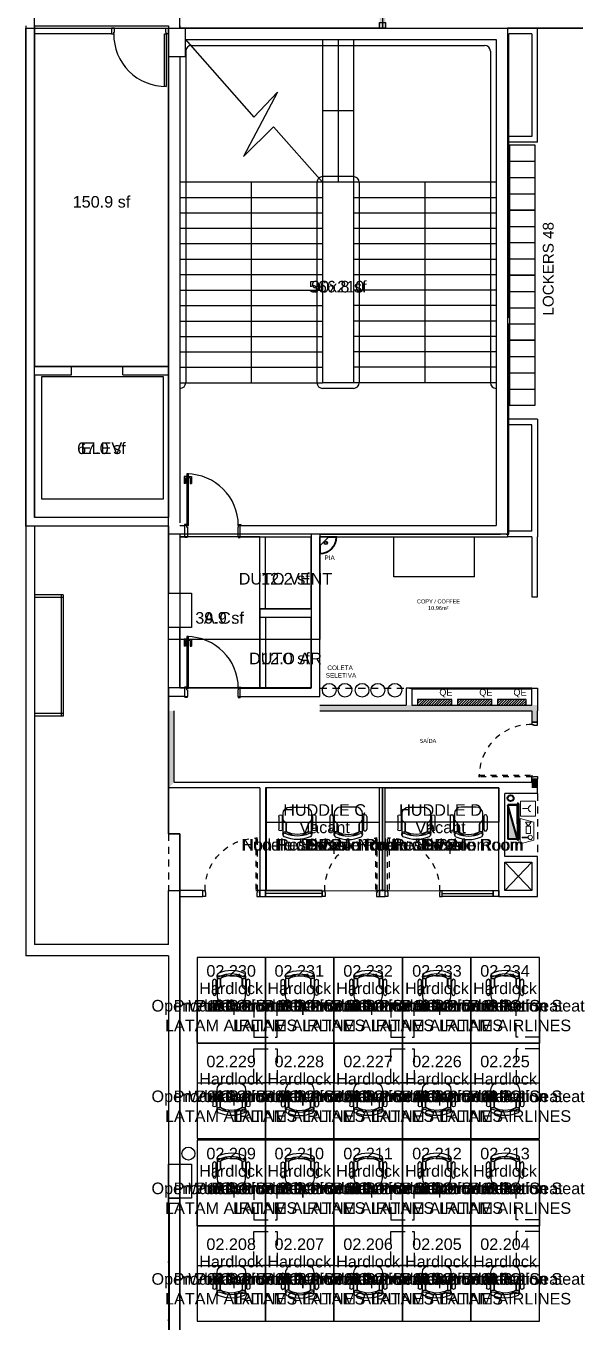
# Model space of a CAD drawing. Header units: metres. Extents: x 249.2 to 324.9, y -97.6 to -23.3.
# Drawn here: x 250.45 to 260.08, y -59.9 to -37.19 of the extents above; entities that cross this region are included whole.
import ezdxf
from ezdxf.enums import TextEntityAlignment as Align

# ---------------------------------------------------------------- set-up
doc = ezdxf.new("R2010")
doc.units = ezdxf.units.M
doc.linetypes.add('ACC BH AltaVila -2PAV$0$HIDDEN', pattern=[0.375, 0.25, -0.125])
doc.linetypes.add('ACC BH AltaVila -2PAV$0$HIDDEN2', pattern=[0.1875, 0.125, -0.0625])
doc.layers.add('ACC BH AltaVila -2PAV$0$0-VER', color=7, linetype='Continuous', lineweight=40)
for name, color, linetype in [('ACC BH AltaVila -2PAV$0$AL', 7, 'Continuous'), ('ACC BH AltaVila -2PAV$0$AREAS PREDIO CIRC', 7, 'Continuous'), ('ACC BH AltaVila -2PAV$0$CONS4', 7, 'Continuous'), ('ACC BH AltaVila -2PAV$0$CXL', 7, 'Continuous'), ('ACC BH AltaVila -2PAV$0$DEM', 7, 'ACC BH AltaVila -2PAV$0$HIDDEN2'), ('ACC BH AltaVila -2PAV$0$DGS', 7, 'Continuous'), ('ACC BH AltaVila -2PAV$0$DPT', 7, 'Continuous'), ('ACC BH AltaVila -2PAV$0$H-INCENDIO', 7, 'Continuous'), ('ACC BH AltaVila -2PAV$0$MAR', 7, 'Continuous'), ('ACC BH AltaVila -2PAV$0$MBN', 7, 'Continuous'), ('ACC BH AltaVila -2PAV$0$P02', 7, 'Continuous'), ('ACC BH AltaVila -2PAV$0$P04', 7, 'Continuous'), ('ACC BH AltaVila -2PAV$0$PLR', 7, 'Continuous'), ('ACC BH AltaVila -2PAV$0$PN1', 7, 'Continuous'), ('ACC BH AltaVila -2PAV$0$POR', 7, 'Continuous'), ('ACC BH AltaVila -2PAV$0$PRJ', 7, 'ACC BH AltaVila -2PAV$0$HIDDEN2'), ('ACC BH AltaVila -2PAV$0$SAN', 7, 'Continuous'), ('ACC BH AltaVila -2PAV$0$SEPMAR', 7, 'Continuous'), ('ACC BH AltaVila -2PAV$0$TXT', 7, 'Continuous'), ('ACC BH AltaVila -2PAV$0$TXT_AMBIENTES', 7, 'ACC BH AltaVila -2PAV$0$HIDDEN2'), ('EC1 Area Names', 220, 'Continuous'), ('EC1 Area Polygons', 30, 'Continuous'), ('EC1 Area Square Footages', 7, 'Continuous'), ('EC1 Space Function Descs', 7, 'Continuous'), ('EC1 Space Names', 7, 'Continuous'), ('EC1 Space Numbers', 140, 'Continuous'), ('EC1 Space Polygons', 6, 'Continuous'), ('EC1 Space Project', 7, 'Continuous'), ('EC1 Space Square Footages', 7, 'Continuous'), ('EC1 Space Status Descs', 7, 'Continuous'), ('EC1 Space Type Descs', 7, 'Continuous'), ('EC1 Tenant Names', 7, 'Continuous'), ('EC1 UDA Design Capacity', 7, 'Continuous'), ('EC1 UDA Is Secured', 7, 'Continuous'), ('EC1 Zone Polygons', 4, 'Continuous')]:
    doc.layers.add(name, color=color, linetype=linetype)
doc.styles.add('ACC BH AltaVila -2PAV$0$STYLE1', font='arial.ttf')
doc.styles.add('EC1 LABELS', font='arial.ttf', dxfattribs={"height": 0.2})

# ---------------------------------------------------------------- blocks, each defined once
blk = doc.blocks.new('ACC BH AltaVila -2PAV$0$PT90 BT12.5')
at = {"color": 2}
for points in [[(92, -6773.4), (92, -6865.4), (89, -6865.4), (89, -6773.4)], [(89, -6865.4), (89, -6868.4), (90, -6868.4), (90, -6875.4), (85, -6875.4), (85, -6865.4)]]:
    blk.add_lwpolyline(points, close=True, dxfattribs=at)
blk.add_lwpolyline([(181, -6865.4), (181, -6868.4), (180, -6868.4), (180, -6875.4), (185, -6875.4), (185, -6865.4), (181, -6865.4)], dxfattribs=at)
at = {"color": 1}
blk.add_arc((90.5, -6863.9), 90.5, 359.0283, 90.9717, dxfattribs=at)
blk = doc.blocks.new('ACC BH AltaVila -2PAV$0$CAD')
for p, q in [((21.8, 25), (12, 25)), ((16.5, 32.5), (38.8, 32.5)), ((16.5, 26.5), (38.8, 26.5)), ((45.7, 25), (21.8, 25)), ((26.8, 20.8), (25.2, 23.2)), ((0, 13), (0, -13)), ((43.2, 19.5), (28.2, 19.5)), ((43.2, 19), (30.1, 19)), ((43.2, 22.7), (43.2, 19)), ((25.2, -23.2), (26.8, -20.8)), ((43.2, -19.5), (28.2, -19.5)), ((30.1, -19), (43.2, -19)), ((43.2, -19), (43.2, -22.7)), ((12, -25), (21.8, -25)), ((16.5, -26.5), (38.8, -26.5)), ((16.5, -32.5), (38.8, -32.5)), ((45.7, -25), (21.8, -25))]:
    blk.add_line(p, q)
for centre, radius, start, end in [((12, 13), 12, 90, 180), ((16.5, 29.5), 3, 90, 270), ((21.8, 21), 4, 33.6901, 90), ((38.8, 29.5), 3, 270, 90), ((47.2, 20.8), 4.47, 121.9392, 155.6213), ((44.2, 22.4), 0.999, 152.2765, 180), ((47.4, 19.7), 5.58, 33.8625, 116.9558), ((47.4, 19.7), 5.58, 107.4075, 116.9558), ((48.7, 22.1), 2.82, 68.9328, 219.9139), ((1.9, 0), 55, 335.57, 24.43), ((30.1, 23), 4, 213.6901, 270), ((44.2, 19.2), 0.999, 180, 208.086), ((47.2, 20.8), 4.47, 204.3787, 219.8839), ((8.1, 0), 39.9, 331.5569, 28.4431), ((24.9, 0), 26.1, 316.4961, 43.5039), ((1.9, 0), 49, 335.57, 24.43), ((12, -13), 12, 180, 270), ((30.1, -23), 4, 90, 146.3099), ((47.2, -20.8), 4.47, 140.1161, 155.6213), ((44.2, -19.2), 0.999, 151.914, 180), ((44.2, -22.4), 0.999, 180, 207.7235), ((47.2, -20.8), 4.47, 204.3787, 238.0608), ((48.7, -22.1), 2.82, 140.0861, 291.0672), ((16.5, -29.5), 3, 90, 270), ((21.8, -21), 4, 270, 326.3099), ((38.8, -29.5), 3, 270, 90), ((47.4, -19.7), 5.58, 243.0442, 326.1375)]:
    blk.add_arc(centre, radius, start, end)
blk = doc.blocks.new('ACC BH AltaVila -2PAV$0$lockers')
at = {"layer": 'ACC BH AltaVila -2PAV$0$MBN'}
for p, q in [((80773.5, -88038.5), (80773.5, -88083.5)), ((80802, -88038.5), (80802, -88083.5)), ((80830.5, -88038.5), (80830.5, -88083.5))]:
    blk.add_line(p, q, dxfattribs=at)
blk.add_lwpolyline([(80859, -88038.5), (80745, -88038.5), (80745, -88083.5), (80859, -88083.5)], close=True, dxfattribs=at)
blk = doc.blocks.new('ACC BH AltaVila -2PAV$0$CAD10')
for p, q in [((-32.5, -40.5), (-32.5, -18.2)), ((-26.5, -40.5), (-26.5, -18.2)), ((-25, -11.2), (-25, -35.1)), ((-22.7, -13.8), (-19, -13.8)), ((-19.5, -13.8), (-19.5, -28.8)), ((-19, -13.8), (-19, -26.9)), ((19, -13.8), (22.7, -13.8)), ((19, -26.9), (19, -13.8)), ((19.5, -13.8), (19.5, -28.8)), ((25, -11.2), (25, -35.1)), ((26.5, -40.5), (26.5, -18.2)), ((32.5, -40.5), (32.5, -18.2)), ((-25, -35.1), (-25, -45)), ((-20.8, -30.2), (-23.2, -31.8)), ((23.2, -31.8), (20.8, -30.2)), ((25, -45), (25, -35.1)), ((-13, -57), (13, -57))]:
    blk.add_line(p, q)
for centre, radius, start, end in [((-29.5, -18.2), 3, 0, 180), ((-19.7, -9.6), 5.59, 123.8625, 206.9558), ((-19.7, -9.6), 5.59, 197.4075, 206.9558), ((-22.1, -8.2), 2.82, 158.9328, 309.9139), ((-20.8, -9.7), 4.48, 211.9392, 245.6213), ((-22.5, -12.8), 1, 242.2765, 270), ((0, -55.1), 55.1, 65.57, 114.43), ((0, -55.1), 49.1, 65.57, 114.43), ((-19.3, -12.8), 1, 270, 298.086), ((0, -48.9), 39.9, 61.5569, 118.4431), ((-20.8, -9.7), 4.48, 294.3787, 309.8839), ((0, -32.1), 26.1, 46.4961, 133.5039), ((20.8, -9.7), 4.48, 230.1161, 245.6213), ((19.3, -12.8), 1, 241.914, 270), ((22.1, -8.2), 2.82, 230.0861, 21.0672), ((22.5, -12.8), 1, 270, 297.7235), ((20.8, -9.7), 4.48, 294.3787, 328.0608), ((19.7, -9.6), 5.59, 333.0442, 56.1375), ((29.5, -18.2), 3, 0, 180), ((-29.5, -40.5), 3, 180, 0), ((-21, -35.1), 4, 123.6901, 180), ((-13, -45), 12, 180, 270), ((-23, -26.9), 4, 303.6901, 0), ((13, -45), 12, 270, 0), ((23, -26.9), 4, 180, 236.3099), ((21, -35.1), 4, 0, 56.3099), ((29.5, -40.5), 3, 180, 0)]:
    blk.add_arc(centre, radius, start, end)
blk = doc.blocks.new('ACC BH AltaVila -2PAV$0$PT 90 BT 10')
at = {"color": 2}
blk.add_lwpolyline([(96.4, -6944.2), (99.4, -6944.2), (99.4, -6945.2), (106.4, -6945.2), (106.4, -6940.2), (96.4, -6940.2), (96.4, -6944.2)], dxfattribs=at)
for points in [[(4.4, -7033.2), (96.4, -7033.2), (96.4, -7036.2), (4.4, -7036.2)], [(96.4, -7036.2), (99.4, -7036.2), (99.4, -7035.2), (106.4, -7035.2), (106.4, -7040.2), (96.4, -7040.2)]]:
    blk.add_lwpolyline(points, close=True, dxfattribs=at)
at = {"color": 1}
blk.add_arc((94.9, -7034.7), 90.5, 89.0283, 180.9717, dxfattribs=at)
blk = doc.blocks.new('ACC BH AltaVila -2PAV$0$A$C4C3F00F6')
at = {"layer": 'ACC BH AltaVila -2PAV$0$H-INCENDIO', "lineweight": 0}
for p, q in [((0.103, -0.26), (0.038, -0.021)), ((0.038, -0.021), (0.484, -0.021)), ((0.146, -0.055), (0.146, -0.159)), ((0.154, -0.055), (0.146, -0.055)), ((0.154, -0.055), (0.154, -0.159)), ((0.219, -0.201), (0.219, -0.124)), ((0.219, -0.124), (0.345, -0.124)), ((0.219, -0.201), (0.345, -0.201)), ((0.345, -0.162), (0.417, -0.114)), ((0.345, -0.124), (0.345, -0.201)), ((0.417, -0.21), (0.345, -0.162)), ((0.417, -0.114), (0.417, -0.21)), ((0.418, -0.26), (0.484, -0.021)), ((0.523, -0.288), (0.523, -0.024)), ((0.523, -0.024), (0.787, -0.024)), ((0.655, -0.162), (0.655, -0.058)), ((0.787, -0.024), (0.787, -0.288)), ((0.418, -0.26), (0.103, -0.26)), ((0.787, -0.288), (0.523, -0.288))]:
    blk.add_line(p, q, dxfattribs=at)
blk.add_circle((0.151, -0.197), 0.0383, dxfattribs=at)
blk.add_arc((0.655, -0.223), 0.0604, 15.9279, 164.0721, dxfattribs=at)
blk = doc.blocks.new('ACC BH AltaVila -2PAV$0$CUBA CANTO')
at = {"layer": 'ACC BH AltaVila -2PAV$0$SAN'}
for p, q in [((12413, -2279.6), (12428.8, -2263.7)), ((12427.8, -2264.7), (12427.8, -2250.6)), ((12428.8, -2279.6), (12428.8, -2249.6)), ((12398.8, -2279.6), (12428.8, -2279.6)), ((12399.8, -2278.6), (12414, -2278.6))]:
    blk.add_line(p, q, dxfattribs=at)
for radius in [3, 2.3]:
    blk.add_circle((12418.1, -2268.8), radius, dxfattribs=at)
for radius, start, end in [(30, 90, 180), (29, 91.9761, 178.0239)]:
    blk.add_arc((12428.8, -2279.6), radius, start, end, dxfattribs=at)

msp = doc.modelspace()

# ---------------------------------------------------------------- hatches: boundary and pattern name
h = msp.add_hatch()
h.set_pattern_fill('ANSI31', color=256, scale=0.01)
h.set_pattern_definition([(45, (-313.579878, 1113.002103), (-0.0224506403, 0.0224506403), [])])
h.paths.add_polyline_path([(257.319, -49.09), (257.919, -49.09), (257.919, -48.99), (257.319, -48.99)])
h = msp.add_hatch()
h.set_pattern_fill('ANSI31', color=256, scale=0.01)
h.set_pattern_definition([(45, (-312.879878, 1113.002103), (-0.0224506403, 0.0224506403), [])])
h.paths.add_polyline_path([(258.019, -49.09), (258.619, -49.09), (258.619, -48.99), (258.019, -48.99)])
h = msp.add_hatch()
h.set_pattern_fill('ANSI31', color=256, scale=0.01)
h.set_pattern_definition([(45, (-312.179878, 1113.002103), (-0.0224506403, 0.0224506403), [])])
h.paths.add_polyline_path([(258.719, -49.09), (259.219, -49.09), (259.219, -48.99), (258.719, -48.99)])
at = {"layer": 'ACC BH AltaVila -2PAV$0$0-VER', "linetype": 'Continuous'}
msp.add_hatch(color=240, dxfattribs=at).paths.add_polyline_path([(258.898, -50.837), (258.898, -51.437), (259.068, -51.437)])

# ---------------------------------------------------------------- linework, layer by layer
for p, q in [((259.319, -51.84), (258.845, -52.34)), ((258.845, -51.84), (259.319, -52.34))]:
    msp.add_line(p, q)
for points in [[(257.319, -49.09), (257.919, -49.09), (257.919, -48.99), (257.319, -48.99)], [(258.019, -49.09), (258.619, -49.09), (258.619, -48.99), (258.019, -48.99)], [(258.719, -49.09), (259.219, -49.09), (259.219, -48.99), (258.719, -48.99)]]:
    msp.add_lwpolyline(points, close=True)
at = {"layer": 'ACC BH AltaVila -2PAV$0$0-VER', "color": 240, "linetype": 'Continuous'}
for p, q in [((259.068, -51.437), (258.898, -50.837)), ((259.068, -50.837), (258.898, -50.837)), ((258.898, -50.837), (258.898, -51.437)), ((258.898, -50.837), (259.068, -50.837)), ((258.898, -50.837), (259.068, -50.837)), ((259.064, -50.799), (259.088, -50.819)), ((259.068, -50.837), (259.068, -51.437)), ((259.068, -51.17), (259.068, -50.841)), ((259.088, -50.819), (259.088, -51.446)), ((259.068, -51.437), (258.898, -51.437)), ((259.088, -51.446), (259.068, -51.465))]:
    msp.add_line(p, q, dxfattribs=at)
at = {"layer": 'ACC BH AltaVila -2PAV$0$0-VER'}
msp.add_circle((258.95, -50.721), 0.0525, dxfattribs=at)
at = {"layer": 'ACC BH AltaVila -2PAV$0$AL'}
for p, q in [((253.244, -37.23), (258.894, -37.229)), ((258.894, -37.229), (258.894, -37.43)), ((258.919, -37.43), (258.919, -37.329))]:
    msp.add_line(p, q, dxfattribs=at)
at = {"layer": 'ACC BH AltaVila -2PAV$0$AREAS PREDIO CIRC'}
msp.add_lwpolyline([(250.454, -37.229), (258.894, -37.229), (258.894, -46.095), (255.604, -46.095), (255.604, -47.94), (252.954, -47.94), (252.954, -45.955), (250.454, -45.955), (250.454, -37.229)], dxfattribs=at)
at = {"layer": 'ACC BH AltaVila -2PAV$0$CONS4'}
for points in [[(252.954, -49.19), (253.054, -49.19), (252.954, -50.54), (253.054, -50.44)], [(255.604, -49.09), (255.604, -49.19), (259.419, -49.09), (259.319, -49.19)], [(259.419, -49.09), (259.319, -49.19), (259.419, -49.39), (259.319, -49.39)], [(259.319, -50.39), (259.419, -50.39), (259.319, -50.54), (259.419, -50.54)]]:
    msp.add_solid(points, dxfattribs=at)
at = {"layer": 'ACC BH AltaVila -2PAV$0$CXL', "linetype": 'Continuous'}
msp.add_lwpolyline([(252.954, -57.73), (253.154, -57.73), (253.154, -57.82), (252.954, -57.82)], close=True, dxfattribs=at)
for points in [[(252.954, -57.82), (252.964, -57.82), (252.964, -57.84), (252.954, -57.84), (252.954, -57.82)], [(252.954, -58.837), (252.964, -58.837), (252.964, -58.857), (252.954, -58.857), (252.954, -58.837)], [(252.954, -59.855), (252.964, -59.855), (252.964, -59.875), (252.954, -59.875), (252.954, -59.855)]]:
    msp.add_lwpolyline(points, dxfattribs=at)
at = {"layer": 'ACC BH AltaVila -2PAV$0$DEM'}
msp.add_lwpolyline([(252.954, -52.34), (253.154, -52.34), (253.154, -51.345), (252.954, -51.345)], close=True, dxfattribs=at)
at = {"layer": 'ACC BH AltaVila -2PAV$0$DGS'}
for p, q in [((259.419, -37.229), (258.894, -37.229)), ((259.419, -39.228), (259.419, -37.229)), ((259.319, -37.329), (258.919, -37.329)), ((259.319, -37.329), (259.319, -39.128)), ((259.319, -39.128), (258.919, -39.128)), ((259.419, -39.228), (258.919, -39.228)), ((259.419, -44.078), (258.919, -44.078)), ((259.319, -44.178), (258.919, -44.178)), ((259.319, -46.04), (259.319, -44.178)), ((259.419, -44.078), (259.419, -46.14)), ((259.319, -46.04), (258.919, -46.04)), ((259.319, -46.14), (258.894, -46.14)), ((257.119, -48.79), (257.119, -49.09)), ((257.219, -48.79), (257.119, -48.79)), ((257.219, -48.79), (257.219, -49.09)), ((252.954, -50.54), (252.954, -49.19)), ((253.054, -50.44), (253.054, -49.19)), ((255.604, -49.19), (259.319, -49.19)), ((259.419, -49.09), (259.419, -49.19)), ((259.319, -50.44), (259.319, -50.39)), ((259.419, -50.54), (259.419, -50.39)), ((259.419, -50.64), (259.419, -50.39)), ((254.554, -50.54), (252.954, -50.54)), ((254.554, -50.54), (252.954, -50.54)), ((253.054, -50.44), (259.319, -50.44)), ((254.554, -50.54), (254.554, -52.34)), ((254.655, -50.54), (254.654, -52.34)), ((255.553, -50.54), (254.655, -50.54)), ((256.65, -50.54), (254.655, -50.54)), ((256.65, -52.34), (256.65, -50.54)), ((258.745, -50.54), (256.75, -50.54)), ((256.75, -52.34), (256.75, -50.54)), ((258.745, -52.44), (258.745, -50.54)), ((258.845, -51.74), (258.845, -50.64)), ((259.419, -50.64), (258.845, -50.64)), ((259.319, -51.74), (258.845, -51.74)), ((259.419, -51.74), (259.319, -51.74)), ((259.419, -52.34), (259.419, -51.74)), ((258.845, -52.34), (258.845, -51.84)), ((258.845, -51.84), (259.319, -51.84)), ((259.319, -51.84), (259.319, -52.34)), ((258.745, -52.44), (259.419, -52.44)), ((259.319, -52.34), (258.845, -52.34)), ((259.419, -52.44), (259.419, -52.34)), ((255.108, -54.395), (255.108, -54.395))]:
    msp.add_line(p, q, dxfattribs=at)
for points in [[(250.604, -37.229), (251.954, -37.229), (251.954, -37.33), (250.604, -37.33)], [(253.554, -52.34), (253.154, -52.34), (253.154, -52.44), (253.554, -52.44)]]:
    msp.add_lwpolyline(points, close=True, dxfattribs=at)
for points in [[(259.319, -46.14), (259.319, -47.19), (259.419, -47.19), (259.419, -46.14)], [(257.219, -49.09), (259.319, -49.09), (259.319, -48.79), (259.419, -48.79), (259.419, -49.09)], [(255.604, -49.09), (257.119, -49.09)], [(259.319, -49.19), (259.319, -49.39), (259.419, -49.39), (259.419, -49.19)]]:
    msp.add_lwpolyline(points, dxfattribs=at)
at = {"layer": 'ACC BH AltaVila -2PAV$0$DPT'}
for p, q in [((259.319, -48.79), (257.219, -48.79)), ((259.319, -48.81), (257.219, -48.81)), ((255.649, -52.39), (254.654, -52.39)), ((257.75, -52.39), (258.645, -52.39))]:
    msp.add_line(p, q, dxfattribs=at)
for points in [[(256.754, -37.229), (256.654, -37.229), (256.654, -37.129), (256.754, -37.129)], [(254.554, -52.44), (254.654, -52.44), (254.654, -52.34), (254.554, -52.34)], [(254.654, -52.44), (255.649, -52.44), (255.649, -52.34), (254.654, -52.34)], [(256.75, -52.34), (256.65, -52.34), (256.65, -52.44), (256.75, -52.44)], [(258.645, -52.44), (257.75, -52.44), (257.75, -52.34), (258.645, -52.34)], [(258.645, -52.34), (258.745, -52.34), (258.745, -52.44), (258.645, -52.44)]]:
    msp.add_lwpolyline(points, close=True, dxfattribs=at)
at = {"layer": 'ACC BH AltaVila -2PAV$0$MAR'}
for p, q in [((256.904, -46.84), (256.904, -46.14)), ((258.319, -46.84), (258.319, -46.14)), ((258.319, -46.84), (256.904, -46.84))]:
    msp.add_line(p, q, dxfattribs=at)
at = {"layer": 'ACC BH AltaVila -2PAV$0$MBN'}
for points in [[(256.65, -50.54), (254.655, -50.54), (254.655, -51.14), (256.65, -51.14)], [(256.75, -50.54), (258.745, -50.54), (258.745, -51.14), (256.75, -51.14)], [(254.654, -54.31), (254.654, -55.01), (253.454, -55.01), (253.454, -54.31)], [(254.654, -54.31), (254.654, -55.01), (255.854, -55.01), (255.854, -54.31)], [(257.054, -54.31), (257.054, -55.01), (255.854, -55.01), (255.854, -54.31)], [(258.254, -54.31), (258.254, -55.01), (257.054, -55.01), (257.054, -54.31)], [(259.454, -54.31), (259.454, -55.01), (258.254, -55.01), (258.254, -54.31)], [(254.654, -55.71), (254.654, -55.01), (253.454, -55.01), (253.454, -55.71)], [(254.654, -55.71), (254.654, -55.01), (255.854, -55.01), (255.854, -55.71)], [(257.054, -55.71), (257.054, -55.01), (255.854, -55.01), (255.854, -55.71)], [(258.254, -55.71), (258.254, -55.01), (257.054, -55.01), (257.054, -55.71)], [(259.454, -55.71), (259.454, -55.01), (258.254, -55.01), (258.254, -55.71)], [(254.654, -57.51), (254.654, -58.21), (253.454, -58.21), (253.454, -57.51)], [(254.654, -57.51), (254.654, -58.21), (255.854, -58.21), (255.854, -57.51)], [(257.054, -57.51), (257.054, -58.21), (255.854, -58.21), (255.854, -57.51)], [(258.254, -57.51), (258.254, -58.21), (257.054, -58.21), (257.054, -57.51)], [(259.454, -57.51), (259.454, -58.21), (258.254, -58.21), (258.254, -57.51)], [(254.654, -58.91), (254.654, -58.21), (253.454, -58.21), (253.454, -58.91)], [(254.654, -58.91), (254.654, -58.21), (255.854, -58.21), (255.854, -58.91)], [(257.054, -58.91), (257.054, -58.21), (255.854, -58.21), (255.854, -58.91)], [(258.254, -58.91), (258.254, -58.21), (257.054, -58.21), (257.054, -58.91)], [(259.454, -58.91), (259.454, -58.21), (258.254, -58.21), (258.254, -58.91)]]:
    msp.add_lwpolyline(points, close=True, dxfattribs=at)
at = {"layer": 'ACC BH AltaVila -2PAV$0$MBN', "linetype": 'ACC BH AltaVila -2PAV$0$HIDDEN'}
for points in [[(254.859, -54.31), (254.449, -54.31), (254.449, -54.91), (254.859, -54.91)], [(257.259, -54.31), (256.849, -54.31), (256.849, -54.91), (257.259, -54.91)], [(259.044, -54.31), (259.454, -54.31), (259.454, -54.91), (259.044, -54.91)], [(254.859, -55.71), (254.449, -55.71), (254.449, -55.11), (254.859, -55.11)], [(257.259, -55.71), (256.849, -55.71), (256.849, -55.11), (257.259, -55.11)], [(259.044, -55.71), (259.454, -55.71), (259.454, -55.11), (259.044, -55.11)], [(254.859, -57.51), (254.449, -57.51), (254.449, -58.11), (254.859, -58.11)], [(257.259, -57.51), (256.849, -57.51), (256.849, -58.11), (257.259, -58.11)], [(259.044, -57.51), (259.454, -57.51), (259.454, -58.11), (259.044, -58.11)], [(254.859, -58.91), (254.449, -58.91), (254.449, -58.31), (254.859, -58.31)], [(257.259, -58.91), (256.849, -58.91), (256.849, -58.31), (257.259, -58.31)], [(259.044, -58.91), (259.454, -58.91), (259.454, -58.31), (259.044, -58.31)]]:
    msp.add_lwpolyline(points, close=True, dxfattribs=at)
at = {"layer": 'ACC BH AltaVila -2PAV$0$MBN'}
for centre in [(255.77, -48.828), (256.046, -48.828), (256.346, -48.828), (256.622, -48.828), (256.922, -48.828)]:
    msp.add_circle(centre, 0.12, dxfattribs=at)
at = {"layer": 'ACC BH AltaVila -2PAV$0$P02'}
for p, q in [((250.454, -37.19), (250.454, -47.43)), ((250.604, -37.19), (250.604, -43.155)), ((253.244, -37.419), (254.449, -38.79)), ((253.244, -37.43), (258.694, -37.43)), ((255.654, -37.43), (255.654, -43.44)), ((255.924, -37.43), (255.924, -39.93)), ((256.194, -37.43), (256.194, -39.93)), ((258.919, -42.305), (258.919, -37.43)), ((252.954, -37.73), (252.954, -43.155)), ((253.154, -37.73), (253.154, -45.895)), ((254.862, -38.349), (254.27, -39.48)), ((254.449, -38.79), (254.862, -38.349)), ((254.27, -39.48), (254.795, -38.957)), ((254.795, -38.957), (255.654, -39.93)), ((255.654, -39.93), (253.154, -39.93)), ((256.194, -39.93), (255.654, -39.93)), ((256.194, -39.93), (256.194, -43.44)), ((258.694, -39.93), (256.194, -39.93)), ((255.654, -40.2), (253.154, -40.2)), ((258.694, -40.2), (256.194, -40.2)), ((255.654, -40.47), (253.164, -40.47)), ((258.694, -40.47), (256.194, -40.47)), ((255.654, -40.74), (253.164, -40.74)), ((258.694, -40.74), (256.194, -40.74)), ((255.654, -41.01), (253.164, -41.01)), ((258.694, -41.01), (256.194, -41.01)), ((255.654, -41.28), (253.164, -41.28)), ((258.694, -41.28), (256.194, -41.28)), ((255.654, -41.55), (253.164, -41.55)), ((258.694, -41.55), (256.194, -41.55)), ((253.154, -41.82), (255.654, -41.82)), ((258.694, -41.82), (256.194, -41.82)), ((253.154, -42.09), (255.654, -42.09)), ((258.694, -42.09), (256.194, -42.09)), ((253.154, -42.36), (255.654, -42.36)), ((258.694, -42.36), (256.194, -42.36)), ((258.919, -46.095), (258.919, -42.405)), ((253.154, -42.63), (255.654, -42.63)), ((258.694, -42.63), (256.194, -42.63)), ((253.154, -42.9), (255.654, -42.9)), ((258.694, -42.9), (256.194, -42.9)), ((250.604, -43.155), (251.254, -43.155)), ((250.604, -43.305), (251.254, -43.305)), ((250.604, -43.305), (250.604, -45.805)), ((252.864, -43.335), (250.724, -43.335)), ((250.724, -43.335), (250.724, -45.475)), ((251.254, -43.305), (251.254, -43.155)), ((252.154, -43.155), (252.954, -43.155)), ((252.154, -43.305), (252.154, -43.155)), ((252.154, -43.305), (252.954, -43.305)), ((252.864, -45.475), (252.864, -43.335)), ((252.954, -43.305), (252.954, -45.805)), ((253.154, -43.17), (255.654, -43.17)), ((258.694, -43.17), (256.194, -43.17)), ((253.154, -43.44), (255.654, -43.44)), ((256.194, -43.44), (255.654, -43.44)), ((258.694, -43.44), (256.194, -43.44)), ((253.276, -45.085), (253.229, -45.085)), ((253.229, -45.085), (253.229, -45.207)), ((253.249, -45.105), (253.276, -45.105)), ((253.249, -45.105), (253.249, -45.207)), ((253.306, -45.04), (253.276, -45.04)), ((253.276, -45.04), (253.276, -45.94)), ((253.306, -45.04), (253.276, -45.04)), ((253.306, -45.94), (253.306, -45.04)), ((253.306, -45.085), (253.354, -45.085)), ((253.334, -45.105), (253.306, -45.105)), ((253.334, -45.105), (253.334, -45.207)), ((253.354, -45.085), (253.354, -45.207)), ((253.249, -45.207), (253.229, -45.207)), ((253.334, -45.207), (253.354, -45.207)), ((250.724, -45.475), (252.864, -45.475)), ((252.954, -45.805), (250.604, -45.805)), ((250.604, -45.955), (250.604, -47.28)), ((252.954, -45.955), (250.604, -45.955)), ((252.954, -45.955), (252.954, -47.13)), ((253.154, -45.94), (253.241, -45.94)), ((253.154, -46.095), (253.154, -47.13)), ((253.271, -45.925), (253.231, -45.925)), ((253.231, -45.925), (253.231, -45.94)), ((253.276, -45.94), (253.231, -45.94)), ((253.241, -46.14), (253.241, -45.94)), ((253.271, -45.925), (253.271, -45.94)), ((253.276, -45.97), (253.276, -45.94)), ((253.276, -45.94), (253.306, -45.94)), ((253.276, -45.97), (253.286, -45.97)), ((253.286, -45.97), (253.286, -46.14)), ((254.166, -45.97), (254.166, -46.14)), ((254.176, -45.97), (254.166, -45.97)), ((254.176, -45.94), (254.221, -45.94)), ((254.176, -45.94), (254.176, -45.97)), ((254.181, -45.925), (254.221, -45.925)), ((254.181, -45.925), (254.181, -45.94)), ((254.211, -46.14), (254.211, -45.94)), ((254.211, -45.94), (258.694, -45.94)), ((254.221, -45.925), (254.221, -45.94)), ((255.604, -46.095), (258.769, -46.095)), ((258.869, -46.095), (258.919, -46.095)), ((253.154, -46.14), (253.241, -46.14)), ((253.241, -46.14), (253.241, -46.155)), ((253.241, -46.14), (253.286, -46.14)), ((253.281, -46.155), (253.241, -46.155)), ((253.281, -46.14), (253.281, -46.155)), ((254.166, -46.14), (254.211, -46.14)), ((254.171, -46.14), (254.171, -46.155)), ((254.171, -46.155), (254.211, -46.155)), ((254.211, -46.14), (254.211, -46.155)), ((254.211, -46.14), (255.454, -46.14)), ((254.554, -47.4), (254.554, -46.14)), ((254.654, -47.4), (254.654, -46.14)), ((255.454, -47.4), (255.454, -46.14)), ((255.604, -48.94), (255.604, -46.14)), ((255.604, -46.14), (258.894, -46.14)), ((251.104, -47.155), (250.604, -47.155)), ((251.104, -47.205), (250.604, -47.205)), ((251.074, -47.155), (251.074, -49.285)), ((251.104, -47.155), (251.104, -49.285)), ((252.954, -47.13), (253.354, -47.13)), ((252.954, -47.73), (252.954, -47.13)), ((252.954, -47.13), (253.354, -47.13)), ((252.954, -47.73), (252.954, -47.13)), ((253.354, -47.13), (253.354, -47.73)), ((253.354, -47.13), (253.354, -47.73)), ((250.454, -47.43), (250.454, -53.485)), ((250.604, -47.28), (250.604, -53.285)), ((254.554, -47.4), (254.554, -47.55)), ((254.554, -47.4), (255.454, -47.4)), ((254.554, -47.55), (254.554, -48.79)), ((254.554, -47.55), (255.454, -47.55)), ((254.654, -47.55), (254.654, -48.79)), ((255.454, -48.79), (255.454, -47.55)), ((252.954, -48.94), (252.954, -47.73)), ((253.354, -47.73), (252.954, -47.73)), ((253.354, -47.73), (252.954, -47.73)), ((253.154, -48.79), (253.154, -47.73)), ((253.306, -47.89), (253.276, -47.89)), ((253.276, -47.89), (253.276, -48.79)), ((253.306, -47.89), (253.276, -47.89)), ((253.306, -48.79), (253.306, -47.89)), ((253.229, -47.935), (253.229, -48.057)), ((253.276, -47.935), (253.229, -47.935)), ((253.249, -48.057), (253.229, -48.057)), ((253.249, -47.955), (253.249, -48.057)), ((253.249, -47.955), (253.276, -47.955)), ((253.306, -47.935), (253.354, -47.935)), ((253.334, -47.955), (253.306, -47.955)), ((253.334, -47.955), (253.334, -48.057)), ((253.334, -48.057), (253.354, -48.057)), ((253.354, -47.935), (253.354, -48.057)), ((253.241, -48.79), (253.154, -48.79)), ((253.231, -48.775), (253.231, -48.79)), ((253.271, -48.775), (253.231, -48.775)), ((253.276, -48.79), (253.231, -48.79)), ((253.241, -48.94), (253.241, -48.79)), ((253.271, -48.775), (253.271, -48.79)), ((253.276, -48.82), (253.276, -48.79)), ((253.276, -48.79), (253.306, -48.79)), ((253.276, -48.82), (253.286, -48.82)), ((253.286, -48.82), (253.286, -48.94)), ((254.166, -48.82), (254.166, -48.94)), ((254.176, -48.82), (254.166, -48.82)), ((254.176, -48.79), (254.176, -48.82)), ((254.176, -48.79), (254.221, -48.79)), ((254.181, -48.775), (254.181, -48.79)), ((254.181, -48.775), (254.221, -48.775)), ((254.211, -48.94), (254.211, -48.79)), ((254.211, -48.79), (255.454, -48.79)), ((254.221, -48.775), (254.221, -48.79)), ((253.241, -48.94), (252.954, -48.94)), ((253.241, -48.94), (253.241, -48.955)), ((253.241, -48.94), (253.286, -48.94)), ((253.281, -48.955), (253.241, -48.955)), ((253.281, -48.94), (253.281, -48.955)), ((254.166, -48.94), (254.211, -48.94)), ((254.171, -48.94), (254.171, -48.955)), ((254.171, -48.955), (254.211, -48.955)), ((254.211, -48.94), (254.211, -48.955)), ((254.211, -48.94), (255.604, -48.94)), ((251.104, -49.235), (250.604, -49.235)), ((251.104, -49.285), (250.604, -49.285)), ((252.954, -53.285), (252.954, -52.34)), ((252.954, -52.34), (253.154, -52.34)), ((253.154, -52.34), (253.154, -57.13)), ((252.954, -53.285), (250.604, -53.285)), ((253.154, -53.285), (253.154, -57.13)), ((252.954, -53.485), (250.454, -53.485)), ((252.954, -53.485), (252.954, -57.13)), ((252.954, -57.13), (252.954, -67.77)), ((253.154, -57.13), (253.154, -67.07)), ((253.154, -57.13), (253.154, -62.43))]:
    msp.add_line(p, q, dxfattribs=at)
at = {"layer": 'ACC BH AltaVila -2PAV$0$P02', "linetype": 'Continuous'}
for p, q in [((258.694, -37.43), (258.694, -45.94)), ((258.894, -37.43), (258.894, -46.14))]:
    msp.add_line(p, q, dxfattribs=at)
at = {"layer": 'ACC BH AltaVila -2PAV$0$P02'}
msp.add_circle((253.301, -56.948), 0.114, dxfattribs=at)
for centre in [(253.276, -45.94), (253.276, -48.79)]:
    msp.add_arc(centre, 0.9, 0, 90, dxfattribs=at)
at = {"layer": 'ACC BH AltaVila -2PAV$0$P04'}
for p, q in [((253.254, -37.63), (253.254, -43.44)), ((253.354, -37.53), (258.494, -37.53)), ((256.194, -38.68), (255.654, -38.68)), ((254.404, -39.93), (254.404, -43.44)), ((255.554, -39.93), (255.554, -43.44)), ((256.194, -39.83), (255.654, -39.83)), ((256.294, -39.93), (256.294, -43.44)), ((257.444, -39.93), (257.444, -43.44)), ((253.154, -43.54), (253.154, -43.54)), ((256.194, -43.54), (255.654, -43.54)), ((258.694, -43.54), (258.694, -43.54))]:
    msp.add_line(p, q, dxfattribs=at)
at = {"layer": 'ACC BH AltaVila -2PAV$0$P04', "linetype": 'Continuous'}
msp.add_line((258.594, -37.63), (258.594, -43.44), dxfattribs=at)
at = {"layer": 'ACC BH AltaVila -2PAV$0$P04'}
for centre, start, end in [((253.354, -37.63), 90, 180), ((258.494, -37.63), 0, 90), ((255.654, -39.93), 90, 180), ((256.194, -39.93), 0, 90), ((253.154, -43.44), 270, 0), ((255.654, -43.44), 180, 270), ((256.194, -43.44), 270, 0), ((258.694, -43.44), 180, 270)]:
    msp.add_arc(centre, 0.1, start, end, dxfattribs=at)
at = {"layer": 'ACC BH AltaVila -2PAV$0$PLR'}
for p, q in [((252.954, -37.23), (253.244, -37.23)), ((252.954, -37.73), (252.954, -37.23)), ((253.244, -37.23), (253.244, -37.73)), ((253.244, -37.73), (252.954, -37.73)), ((252.954, -47.13), (253.354, -47.13)), ((252.954, -47.73), (252.954, -47.13)), ((253.354, -47.13), (253.354, -47.73)), ((253.354, -47.73), (252.954, -47.73)), ((252.954, -57.13), (253.354, -57.13)), ((252.954, -57.73), (252.954, -57.13)), ((253.354, -57.13), (253.354, -57.73)), ((253.354, -57.73), (252.954, -57.73))]:
    msp.add_line(p, q, dxfattribs=at)
at = {"layer": 'ACC BH AltaVila -2PAV$0$PN1'}
for p, q in [((252.954, -57.84), (252.954, -58.837)), ((252.964, -57.84), (252.964, -58.837)), ((252.954, -58.857), (252.954, -59.855)), ((252.964, -58.857), (252.964, -59.855)), ((252.954, -59.875), (252.954, -60.872)), ((252.964, -59.875), (252.964, -60.872))]:
    msp.add_line(p, q, dxfattribs=at)
at = {"layer": 'ACC BH AltaVila -2PAV$0$PRJ'}
for p, q in [((255.604, -48.79), (259.319, -48.79)), ((259.419, -50.64), (259.419, -51.74))]:
    msp.add_line(p, q, dxfattribs=at)
at = {"layer": 'ACC BH AltaVila -2PAV$0$SEPMAR'}
msp.add_solid([(256.654, -37.229), (256.754, -37.229), (256.654, -35.729), (256.754, -35.729)], dxfattribs=at)
at = {"layer": 'EC1 Area Polygons'}
for points in [[(297.854, -57.329), (288.079, -57.329), (288.079, -77.484), (292.953, -77.484), (292.953, -87.49), (293.153, -87.49), (293.153, -97.43), (287.253, -97.43), (258.893, -97.43), (253.154, -97.43), (253.154, -76.77), (253.154, -52.44), (253.154, -51.345), (252.954, -51.345), (252.954, -45.805), (250.604, -45.805), (250.604, -37.19), (250.604, -33.99), (250.604, -33.99), (253.154, -33.99), (253.154, -23.48), (266.128, -23.48), (266.128, -23.679), (302.843, -23.679)], [(253.154, -97.43), (253.154, -51.345), (252.954, -51.345), (252.954, -45.805), (250.604, -45.805), (250.604, -37.229), (250.604, -33.99), (253.154, -33.99), (253.154, -23.48), (253.154, -23.48), (266.128, -23.48), (266.128, -23.679), (302.843, -23.679)]]:
    msp.add_lwpolyline(points, dxfattribs=at)
for points in [[(250.604, -37.19), (252.954, -37.19), (252.954, -43.155), (250.604, -43.155), (250.604, -37.19)], [(252.954, -37.229), (258.893, -37.229), (258.893, -46.095), (252.954, -46.095), (252.954, -37.229)], [(250.604, -43.155), (252.954, -43.155), (252.954, -45.805), (250.604, -45.805), (250.604, -43.155)], [(254.553, -46.14), (253.154, -46.14), (253.154, -48.789), (254.553, -48.789), (254.553, -46.14)], [(254.553, -46.14), (255.453, -46.14), (255.453, -47.4), (254.553, -47.4), (254.553, -46.14)], [(254.553, -47.55), (255.453, -47.55), (255.453, -48.789), (254.553, -48.789), (254.553, -47.55)]]:
    msp.add_lwpolyline(points, close=True, dxfattribs=at)
at = {"layer": 'EC1 Space Polygons'}
for points in [[(253.154, -31.729), (256.704, -31.729), (256.704, -37.229), (253.154, -37.229), (253.154, -31.729), (253.154, -31.729)], [(256.704, -52.34), (256.704, -50.54), (254.663, -50.54), (254.663, -52.341), (256.704, -52.34)], [(258.745, -52.34), (258.745, -50.54), (256.704, -50.54), (256.704, -52.341), (258.745, -52.34)], [(253.454, -53.514), (253.454, -55.01), (254.653, -55.01), (254.653, -53.514), (253.454, -53.514)], [(254.653, -53.514), (254.653, -55.01), (255.853, -55.01), (255.853, -53.514), (254.653, -53.514)], [(255.853, -53.514), (255.853, -55.01), (257.054, -55.01), (257.054, -53.514), (255.853, -53.514)], [(257.054, -53.514), (257.054, -55.01), (258.254, -55.01), (258.254, -53.514), (257.054, -53.514)], [(258.254, -53.514), (258.254, -55.01), (259.454, -55.01), (259.454, -53.514), (258.254, -53.514)], [(253.454, -55.01), (253.454, -56.685), (254.653, -56.685), (254.653, -55.01), (253.454, -55.01)], [(254.653, -55.01), (254.653, -56.685), (255.853, -56.685), (255.853, -55.01), (254.653, -55.01)], [(255.853, -55.01), (255.853, -56.685), (257.054, -56.685), (257.054, -55.01), (255.853, -55.01)], [(257.054, -55.01), (257.054, -56.685), (258.254, -56.685), (258.254, -55.01), (257.054, -55.01)], [(258.254, -55.01), (258.254, -56.685), (259.454, -56.685), (259.454, -55.01), (258.254, -55.01)], [(253.454, -56.713), (253.454, -58.21), (254.653, -58.21), (254.653, -56.713), (253.454, -56.713)], [(254.653, -56.713), (254.653, -58.21), (255.853, -58.21), (255.853, -56.713), (254.653, -56.713)], [(255.853, -56.713), (255.853, -58.21), (257.054, -58.21), (257.054, -56.713), (255.853, -56.713)], [(257.054, -56.713), (257.054, -58.21), (258.254, -58.21), (258.254, -56.713), (257.054, -56.713)], [(258.254, -56.713), (258.254, -58.21), (259.454, -58.21), (259.454, -56.713), (258.254, -56.713)], [(253.454, -58.21), (253.454, -59.884), (254.653, -59.884), (254.653, -58.21), (253.454, -58.21)], [(254.653, -58.21), (254.653, -59.884), (255.853, -59.884), (255.853, -58.21), (254.653, -58.21)], [(255.853, -58.21), (255.853, -59.884), (257.054, -59.884), (257.054, -58.21), (255.853, -58.21)], [(257.054, -58.21), (257.054, -59.884), (258.254, -59.884), (258.254, -58.21), (257.054, -58.21)], [(258.254, -58.21), (258.254, -59.884), (259.454, -59.884), (259.454, -58.21), (258.254, -58.21)]]:
    msp.add_lwpolyline(points, close=True, dxfattribs=at)
at = {"layer": 'EC1 Zone Polygons'}
msp.add_lwpolyline([(253.154, -37.19), (253.154, -37.229), (258.893, -37.229), (270.486, -37.229), (270.486, -46.319), (272.702, -46.319), (272.702, -37.629), (270.486, -37.629), (270.486, -37.229), (258.893, -37.229), (258.893, -46.095), (255.453, -46.095), (255.453, -48.789), (253.154, -48.789), (252.954, -48.789), (252.954, -51.345), (253.154, -51.345), (253.154, -77.38)], dxfattribs=at)

# ---------------------------------------------------------------- block references
at = {"rotation": 89.99999999999999}
msp.add_blockref('ACC BH AltaVila -2PAV$0$A$C4C3F00F6', (259.097, -51.558), dxfattribs=at)
at = {"layer": 'ACC BH AltaVila -2PAV$0$MBN', "yscale": 0.01, "zscale": 0.01}
for name, p, xscale, rotation in [('ACC BH AltaVila -2PAV$0$lockers', (-621.454, -847.866), 0.01, 89.99999999999999), ('ACC BH AltaVila -2PAV$0$lockers', (-621.454, -849.006), 0.01, 89.99999999999999), ('ACC BH AltaVila -2PAV$0$lockers', (-621.454, -850.146), 0.01, 89.99999999999999), ('ACC BH AltaVila -2PAV$0$lockers', (-621.454, -851.286), 0.01, 89.99999999999999), ('ACC BH AltaVila -2PAV$0$CAD', (255.211, -50.876), -0.01, 90), ('ACC BH AltaVila -2PAV$0$CAD', (256.104, -50.876), 0.01, 269.9999999999999), ('ACC BH AltaVila -2PAV$0$CAD', (257.296, -50.876), -0.01, 90), ('ACC BH AltaVila -2PAV$0$CAD', (258.214, -50.876), 0.01, 269.9999999999999), ('ACC BH AltaVila -2PAV$0$CAD10', (254.054, -56.28), -0.01, 180), ('ACC BH AltaVila -2PAV$0$CAD10', (255.254, -56.28), 0.01, 180), ('ACC BH AltaVila -2PAV$0$CAD10', (256.454, -56.28), -0.01, 180), ('ACC BH AltaVila -2PAV$0$CAD10', (257.654, -56.28), -0.01, 180), ('ACC BH AltaVila -2PAV$0$CAD10', (258.854, -56.28), -0.01, 180), ('ACC BH AltaVila -2PAV$0$CAD10', (254.054, -59.48), -0.01, 180), ('ACC BH AltaVila -2PAV$0$CAD10', (255.254, -59.48), 0.01, 180), ('ACC BH AltaVila -2PAV$0$CAD10', (256.454, -59.48), -0.01, 180), ('ACC BH AltaVila -2PAV$0$CAD10', (257.654, -59.48), -0.01, 180), ('ACC BH AltaVila -2PAV$0$CAD10', (258.854, -59.48), -0.01, 180)]:
    msp.add_blockref(name, p, dxfattribs=dict(at, xscale=xscale, rotation=rotation))
at = {"layer": 'ACC BH AltaVila -2PAV$0$MBN', "extrusion": (0, 0, -1), "xscale": -0.01, "yscale": 0.01, "zscale": -0.01}
for p in [(-254.054, -53.74), (-257.654, -53.74), (-254.054, -56.94), (-257.654, -56.94)]:
    msp.add_blockref('ACC BH AltaVila -2PAV$0$CAD10', p, dxfattribs=at)
at = {"layer": 'ACC BH AltaVila -2PAV$0$MBN', "yscale": 0.01, "zscale": 0.01}
for p, xscale in [((255.254, -53.74), -0.01), ((256.454, -53.74), 0.01), ((258.854, -53.74), 0.01), ((255.254, -56.94), -0.01), ((256.454, -56.94), 0.01), ((258.854, -56.94), 0.01)]:
    msp.add_blockref('ACC BH AltaVila -2PAV$0$CAD10', p, dxfattribs=dict(at, xscale=xscale))
at = {"layer": 'ACC BH AltaVila -2PAV$0$POR', "xscale": 0.01, "yscale": 0.01, "zscale": 0.01, "rotation": 180}
msp.add_blockref('ACC BH AltaVila -2PAV$0$PT90 BT12.5', (253.804, -105.983), dxfattribs=at)
at = {"layer": 'ACC BH AltaVila -2PAV$0$PRJ', "xscale": 0.01, "yscale": 0.01, "zscale": 0.01}
msp.add_blockref('ACC BH AltaVila -2PAV$0$PT 90 BT 10', (258.355, 20.013), dxfattribs=at)
at = {"layer": 'ACC BH AltaVila -2PAV$0$PRJ', "yscale": 0.01, "zscale": 0.01}
for p, xscale, rotation in [((184.151, -51.376), -0.01, 90), ((186.248, -51.377), -0.01, 90), ((327.152, -51.377), 0.01, 269.9999999999999)]:
    msp.add_blockref('ACC BH AltaVila -2PAV$0$PT 90 BT 10', p, dxfattribs=dict(at, xscale=xscale, rotation=rotation))
at = {"layer": 'ACC BH AltaVila -2PAV$0$SAN', "xscale": 0.01, "yscale": 0.01, "zscale": 0.01, "rotation": 180}
msp.add_blockref('ACC BH AltaVila -2PAV$0$CUBA CANTO', (379.892, -68.936), dxfattribs=at)

# ---------------------------------------------------------------- texts
at = {"char_height": 0.114, "width": 1.52199, "attachment_point": 3, "rotation": 0, "style": 'ACC BH AltaVila -2PAV$0$STYLE1'}
for insert in [(258.576, -48.809), (259.276, -48.809), (259.875, -48.809)]:
    msp.add_mtext('\\pxqc;QE', dxfattribs=dict(at, insert=insert))
at = {"layer": 'ACC BH AltaVila -2PAV$0$TXT', "char_height": 0.08, "width": 1.55566, "attachment_point": 1, "rotation": 360, "style": 'ACC BH AltaVila -2PAV$0$STYLE1'}
for s, insert in [('\\pxql;PIA', (255.687, -46.468)), ('\\pxqc;COLETA\\P SELETIVA', (255.183, -48.395))]:
    msp.add_mtext(s, dxfattribs=dict(at, insert=insert))
at = {"layer": 'ACC BH AltaVila -2PAV$0$TXT_AMBIENTES', "style": 'ACC BH AltaVila -2PAV$0$STYLE1'}
for s, height, rotation, p in [('LOCKERS 48', 0.19, 90, (259.704, -42.263)), ('COPY / COFFEE', 0.07, 0, (257.308, -47.307)), ('10,96m²', 0.07, 0, (257.501, -47.424)), ('SAÍDA', 0.07, 0, (257.353, -49.751))]:
    msp.add_text(s, height=height, rotation=rotation, dxfattribs=at).set_placement(p)
at = {"layer": 'EC1 Area Names', "style": 'EC1 LABELS'}
for s, p in [('90x210', (255.918, -41.859)), ('ELEV', (251.778, -44.691)), ('DUTO VENT', (255.003, -46.977)), ('A.C.', (253.848, -47.663)), ('DUTO AR', (255.003, -48.374))]:
    msp.add_text(s, height=0.2032, dxfattribs=at).set_placement(p, align=Align.CENTER)
at = {"layer": 'EC1 Area Square Footages', "style": 'EC1 LABELS'}
for s, p in [('150.9 sf', (251.778, -40.373)), ('566.8 sf', (255.918, -41.859)), ('67.0 sf', (251.778, -44.691)), ('12.2 sf', (255.003, -46.977)), ('39.9 sf', (253.848, -47.663)), ('12.0 sf', (255.003, -48.374))]:
    msp.add_text(s, height=0.2032, dxfattribs=at).set_placement(p, align=Align.CENTER)
at = {"layer": 'EC1 Space Function Descs', "style": 'EC1 LABELS'}
for s, p in [('Non-Reservable Room', (255.689, -51.638)), ('Non-Reservable Room', (257.721, -51.638)), ('Production Seat', (254.051, -54.458)), ('Production Seat', (255.245, -54.458)), ('Production Seat', (256.451, -54.458)), ('Production Seat', (257.658, -54.458)), ('Production Seat', (258.851, -54.458)), ('Production Seat', (254.051, -56.045)), ('Production Seat', (255.245, -56.045)), ('Production Seat', (256.451, -56.045)), ('Production Seat', (257.658, -56.045)), ('Production Seat', (258.851, -56.045)), ('Production Seat', (254.051, -57.658)), ('Production Seat', (255.245, -57.658)), ('Production Seat', (256.451, -57.658)), ('Production Seat', (257.658, -57.658)), ('Production Seat', (258.851, -57.658)), ('Production Seat', (254.051, -59.245)), ('Production Seat', (255.245, -59.245)), ('Production Seat', (256.451, -59.245)), ('Production Seat', (257.658, -59.245)), ('Production Seat', (258.851, -59.245))]:
    msp.add_text(s, height=0.2032, dxfattribs=at).set_placement(p, align=Align.CENTER)
at = {"layer": 'EC1 Space Names', "style": 'EC1 LABELS'}
for s, p in [('Huddle Room', (255.689, -51.638)), ('Huddle Room', (257.721, -51.638)), ('Workstation', (254.051, -54.458)), ('Workstation', (255.245, -54.458)), ('Workstation', (256.451, -54.458)), ('Workstation', (257.658, -54.458)), ('Workstation', (258.851, -54.458)), ('Workstation', (254.051, -56.045)), ('Workstation', (255.245, -56.045)), ('Workstation', (256.451, -56.045)), ('Workstation', (257.658, -56.045)), ('Workstation', (258.851, -56.045)), ('Workstation', (254.051, -57.658)), ('Workstation', (255.245, -57.658)), ('Workstation', (256.451, -57.658)), ('Workstation', (257.658, -57.658)), ('Workstation', (258.851, -57.658)), ('Workstation', (254.051, -59.245)), ('Workstation', (255.245, -59.245)), ('Workstation', (256.451, -59.245)), ('Workstation', (257.658, -59.245)), ('Workstation', (258.851, -59.245))]:
    msp.add_text(s, height=0.2032, dxfattribs=at).set_placement(p, align=Align.CENTER)
at = {"layer": 'EC1 Space Numbers', "style": 'EC1 LABELS'}
for s, p in [('HUDDLE C', (255.689, -51.029)), ('HUDDLE D', (257.721, -51.029)), ('02.230', (254.051, -53.848)), ('02.231', (255.245, -53.848)), ('02.232', (256.451, -53.848)), ('02.233', (257.658, -53.848)), ('02.234', (258.851, -53.848)), ('02.229', (254.051, -55.435)), ('02.228', (255.245, -55.435)), ('02.227', (256.451, -55.435)), ('02.226', (257.658, -55.435)), ('02.225', (258.851, -55.435)), ('02.209', (254.051, -57.048)), ('02.210', (255.245, -57.048)), ('02.211', (256.451, -57.048)), ('02.212', (257.658, -57.048)), ('02.213', (258.851, -57.048)), ('02.208', (254.051, -58.636)), ('02.207', (255.245, -58.636)), ('02.206', (256.451, -58.636)), ('02.205', (257.658, -58.636)), ('02.204', (258.851, -58.636))]:
    msp.add_text(s, height=0.2032, dxfattribs=at).set_placement(p, align=Align.CENTER)
at = {"layer": 'EC1 Space Project', "style": 'EC1 LABELS'}
for p in [(254.051, -54.803), (255.245, -54.803), (256.451, -54.803), (257.658, -54.803), (258.851, -54.803), (254.051, -56.391), (255.245, -56.391), (256.451, -56.391), (257.658, -56.391), (258.851, -56.391), (254.051, -58.003), (255.245, -58.003), (256.451, -58.003), (257.658, -58.003), (258.851, -58.003), (254.051, -59.591), (255.245, -59.591), (256.451, -59.591), (257.658, -59.591), (258.851, -59.591)]:
    msp.add_text('LATAM AIRLINES', height=0.2032, dxfattribs=at).set_placement(p, align=Align.CENTER)
at = {"layer": 'EC1 Space Square Footages', "style": 'EC1 LABELS'}
for s, p in [('39.6 sf', (255.689, -51.638)), ('39.6 sf', (257.721, -51.638)), ('19.3 sf', (254.051, -54.458)), ('19.3 sf', (255.245, -54.458)), ('19.3 sf', (256.451, -54.458)), ('19.3 sf', (257.658, -54.458)), ('19.3 sf', (258.851, -54.458)), ('21.6 sf', (254.051, -56.045)), ('21.6 sf', (255.245, -56.045)), ('21.6 sf', (256.451, -56.045)), ('21.6 sf', (257.658, -56.045)), ('21.6 sf', (258.851, -56.045)), ('19.3 sf', (254.051, -57.658)), ('19.3 sf', (255.245, -57.658)), ('19.3 sf', (256.451, -57.658)), ('19.3 sf', (257.658, -57.658)), ('19.3 sf', (258.851, -57.658)), ('21.6 sf', (254.051, -59.245)), ('21.6 sf', (255.245, -59.245)), ('21.6 sf', (256.451, -59.245)), ('21.6 sf', (257.658, -59.245)), ('21.6 sf', (258.851, -59.245))]:
    msp.add_text(s, height=0.2032, dxfattribs=at).set_placement(p, align=Align.CENTER)
at = {"layer": 'EC1 Space Status Descs', "style": 'EC1 LABELS'}
for s, p in [('Vacant', (255.689, -51.333)), ('Vacant', (257.721, -51.333)), ('Hardlock', (254.051, -54.153)), ('Hardlock', (255.245, -54.153)), ('Hardlock', (256.451, -54.153)), ('Hardlock', (257.658, -54.153)), ('Hardlock', (258.851, -54.153)), ('Hardlock', (254.051, -55.74)), ('Hardlock', (255.245, -55.74)), ('Hardlock', (256.451, -55.74)), ('Hardlock', (257.658, -55.74)), ('Hardlock', (258.851, -55.74)), ('Hardlock', (254.051, -57.353)), ('Hardlock', (255.245, -57.353)), ('Hardlock', (256.451, -57.353)), ('Hardlock', (257.658, -57.353)), ('Hardlock', (258.851, -57.353)), ('Hardlock', (254.051, -58.941)), ('Hardlock', (255.245, -58.941)), ('Hardlock', (256.451, -58.941)), ('Hardlock', (257.658, -58.941)), ('Hardlock', (258.851, -58.941))]:
    msp.add_text(s, height=0.2032, dxfattribs=at).set_placement(p, align=Align.CENTER)
at = {"layer": 'EC1 Space Type Descs', "style": 'EC1 LABELS'}
for s, p in [('Huddle / Drop-In Room', (255.689, -51.638)), ('Huddle / Drop-In Room', (257.721, -51.638)), ('Open Production Seat', (254.051, -54.458)), ('Open Production Seat', (255.245, -54.458)), ('Open Production Seat', (256.451, -54.458)), ('Open Production Seat', (257.658, -54.458)), ('Open Production Seat', (258.851, -54.458)), ('Open Production Seat', (254.051, -56.045)), ('Open Production Seat', (255.245, -56.045)), ('Open Production Seat', (256.451, -56.045)), ('Open Production Seat', (257.658, -56.045)), ('Open Production Seat', (258.851, -56.045)), ('Open Production Seat', (254.051, -57.658)), ('Open Production Seat', (255.245, -57.658)), ('Open Production Seat', (256.451, -57.658)), ('Open Production Seat', (257.658, -57.658)), ('Open Production Seat', (258.851, -57.658)), ('Open Production Seat', (254.051, -59.245)), ('Open Production Seat', (255.245, -59.245)), ('Open Production Seat', (256.451, -59.245)), ('Open Production Seat', (257.658, -59.245)), ('Open Production Seat', (258.851, -59.245))]:
    msp.add_text(s, height=0.2032, dxfattribs=at).set_placement(p, align=Align.CENTER)
at = {"layer": 'EC1 Tenant Names', "style": 'EC1 LABELS'}
for p in [(255.689, -51.638), (257.721, -51.638), (254.051, -54.458), (255.245, -54.458), (256.451, -54.458), (257.658, -54.458), (258.851, -54.458), (254.051, -56.045), (255.245, -56.045), (256.451, -56.045), (257.658, -56.045), (258.851, -56.045), (254.051, -57.658), (255.245, -57.658), (256.451, -57.658), (257.658, -57.658), (258.851, -57.658), (254.051, -59.245), (255.245, -59.245), (256.451, -59.245), (257.658, -59.245), (258.851, -59.245)]:
    msp.add_text('BPO', height=0.2032, dxfattribs=at).set_placement(p, align=Align.CENTER)
at = {"layer": 'EC1 UDA Design Capacity', "style": 'EC1 LABELS'}
for s, p in [('2', (255.689, -51.638)), ('2', (257.721, -51.638)), ('1', (254.051, -54.458)), ('1', (255.245, -54.458)), ('1', (256.451, -54.458)), ('1', (257.658, -54.458)), ('1', (258.851, -54.458)), ('1', (254.051, -56.045)), ('1', (255.245, -56.045)), ('1', (256.451, -56.045)), ('1', (257.658, -56.045)), ('1', (258.851, -56.045)), ('1', (254.051, -57.658)), ('1', (255.245, -57.658)), ('1', (256.451, -57.658)), ('1', (257.658, -57.658)), ('1', (258.851, -57.658)), ('1', (254.051, -59.245)), ('1', (255.245, -59.245)), ('1', (256.451, -59.245)), ('1', (257.658, -59.245)), ('1', (258.851, -59.245))]:
    msp.add_text(s, height=0.203, dxfattribs=at).set_placement(p, align=Align.CENTER)
at = {"layer": 'EC1 UDA Is Secured', "style": 'EC1 LABELS'}
for p in [(255.689, -51.638), (257.721, -51.638), (254.051, -54.458), (255.245, -54.458), (256.451, -54.458), (257.658, -54.458), (258.851, -54.458), (254.051, -56.045), (255.245, -56.045), (256.451, -56.045), (257.658, -56.045), (258.851, -56.045), (254.051, -57.658), (255.245, -57.658), (256.451, -57.658), (257.658, -57.658), (258.851, -57.658), (254.051, -59.245), (255.245, -59.245), (256.451, -59.245), (257.658, -59.245), (258.851, -59.245)]:
    msp.add_text('False', height=0.2032, dxfattribs=at).set_placement(p, align=Align.CENTER)

doc.saveas('drawing.dxf')
